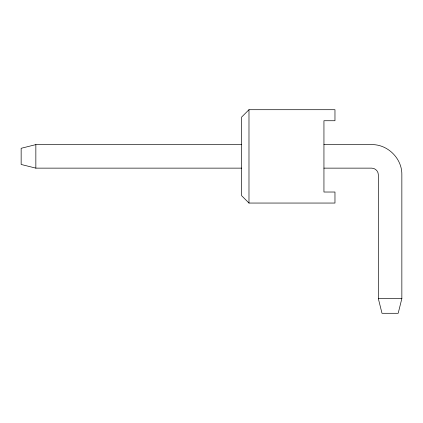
<?xml version="1.0" encoding="UTF-8"?>
<svg xmlns="http://www.w3.org/2000/svg" width="423" height="423" viewBox="0 0 423 423"><rect width="100%" height="100%" fill="white"/><g stroke="black" fill="none" stroke-linecap="round" stroke-linejoin="round"><path stroke-width="0.63" d="M323.944 144.618L371.717 144.618C387.822 144.28 402.188 158.646 401.85 174.752L401.85 298.59L398.175 313.29L382.006 313.29L378.331 298.59L378.331 174.752C378.352 171.215 375.259 168.116 371.717 168.137L323.944 168.137M248.983 109.71L241.633 117.06L241.633 195.701L248.983 203.051L334.968 203.051L334.968 192.026L323.944 192.026L323.944 120.735L334.968 120.735L334.968 109.71L248.983 109.71L248.983 203.051M241.633 144.618L35.849 144.618L21.15 148.293L21.15 164.462L35.849 168.137L241.633 168.137M378.331 298.59L401.85 298.59M35.849 144.618L35.849 168.137"/></g></svg>
